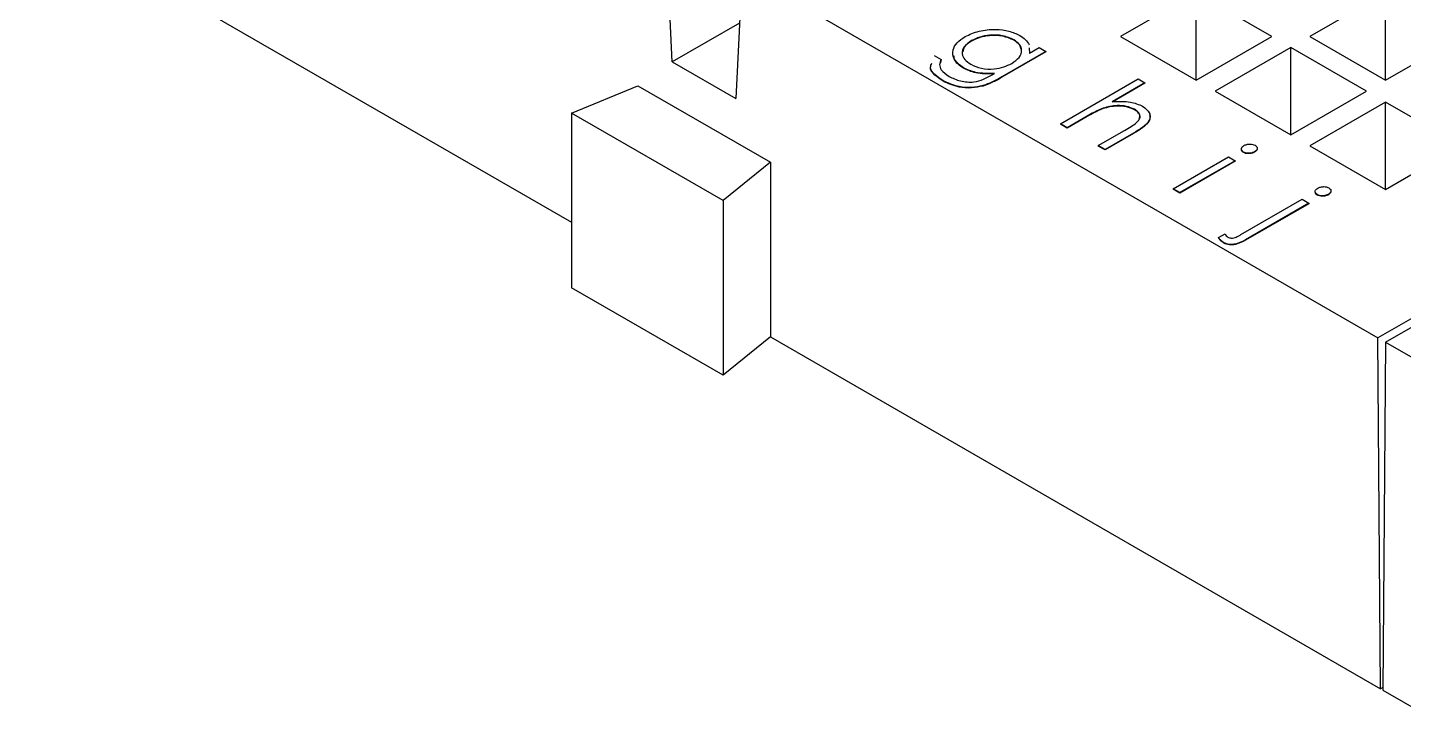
# Model space of a CAD drawing. Header units: millimetres. Extents: x 36 to 151, y 48 to 186.
# Drawn here: x 70.78 to 75.92, y 152.16 to 154.73 of the extents above; entities that cross this region are included whole.
import ezdxf

# ---------------------------------------------------------------- set-up
doc = ezdxf.new("R2010")
doc.units = ezdxf.units.MM

msp = doc.modelspace()

# ---------------------------------------------------------------- linework, layer by layer
at = {"color": 7, "linetype": 'Continuous', "lineweight": 25}
for p, q in [((87.4636, 160.2871), (75.8246, 153.568)), ((75.8529, 153.5517), (87.4919, 160.2707)), ((70.7801, 155.1737), (72.8123, 154.0005)), ((73.1881, 154.6001), (73.1659, 155.1029)), ((73.4487, 154.9396), (73.4265, 154.4625)), ((73.4487, 154.9396), (75.8246, 153.568)), ((75.1458, 154.8579), (74.8629, 154.6947)), ((75.4286, 154.6947), (75.1458, 154.8579)), ((75.1458, 154.5314), (75.1458, 154.8579)), ((75.8529, 154.8579), (75.57, 154.6947)), ((75.8529, 154.5314), (75.8529, 154.8579)), ((73.4397, 154.7453), (73.1881, 154.6001)), ((74.3063, 154.6794), (74.3063, 154.6777)), ((74.4643, 154.6828), (74.4643, 154.6812)), ((74.5218, 154.6526), (74.5226, 154.6325)), ((74.5226, 154.6325), (74.5587, 154.6534)), ((74.5587, 154.6534), (74.5841, 154.6387)), ((74.8629, 154.6947), (75.1458, 154.5314)), ((75.1458, 154.5314), (75.4286, 154.6947)), ((75.4993, 154.6538), (75.2165, 154.4906)), ((75.7822, 154.4906), (75.4993, 154.6538)), ((75.4993, 154.3273), (75.4993, 154.6538)), ((75.57, 154.6947), (75.8529, 154.5314)), ((75.8529, 154.5314), (76.1357, 154.6947)), ((74.1671, 154.6241), (74.1925, 154.6094)), ((74.1925, 154.6078), (74.1886, 154.5935)), ((74.1925, 154.6094), (74.1925, 154.6078)), ((74.5841, 154.6387), (74.4201, 154.544)), ((74.5841, 154.6371), (74.4201, 154.5424)), ((74.5218, 154.6509), (74.5226, 154.6309)), ((74.5841, 154.6387), (74.5841, 154.6371)), ((73.1881, 154.6001), (73.4265, 154.4625)), ((74.2757, 154.5781), (74.2757, 154.5765)), ((74.3809, 154.5507), (74.3916, 154.5569)), ((72.8123, 154.4088), (73.0598, 154.5109)), ((73.0598, 154.5109), (73.5548, 154.2251)), ((74.2001, 154.5297), (74.2001, 154.528)), ((74.3497, 154.5115), (74.3497, 154.5098)), ((74.4201, 154.544), (74.4201, 154.5424)), ((74.6385, 154.3687), (74.9286, 154.5362)), ((74.954, 154.5215), (74.8315, 154.4508)), ((74.954, 154.5199), (74.8343, 154.4508)), ((74.9286, 154.5362), (74.954, 154.5215)), ((74.954, 154.5215), (74.954, 154.5199)), ((75.2165, 154.4906), (75.4993, 154.3273)), ((75.4993, 154.3273), (75.7822, 154.4906)), ((75.8529, 154.4497), (75.57, 154.2865)), ((76.1357, 154.2865), (75.8529, 154.4497)), ((75.8529, 154.1232), (75.8529, 154.4497)), ((73.378, 154.0822), (72.8123, 154.4088)), ((72.8123, 154.4088), (72.8123, 153.7556)), ((74.7386, 154.3972), (74.6639, 154.354)), ((74.7386, 154.3955), (74.6639, 154.3524)), ((74.7386, 154.3972), (74.7386, 154.3955)), ((74.7975, 154.4272), (74.7975, 154.4256)), ((74.9147, 154.4228), (74.9147, 154.4211)), ((74.6639, 154.354), (74.6385, 154.3687)), ((74.6385, 154.3687), (74.6385, 154.3671)), ((74.6639, 154.3524), (74.6385, 154.3671)), ((74.6639, 154.354), (74.6639, 154.3524)), ((74.7799, 154.287), (74.8771, 154.3432)), ((74.9108, 154.3333), (74.8053, 154.2724)), ((74.9108, 154.3317), (74.8053, 154.2708)), ((74.9108, 154.3333), (74.9108, 154.3317)), ((74.8053, 154.2724), (74.7799, 154.287)), ((74.7799, 154.287), (74.7799, 154.2854)), ((74.8053, 154.2708), (74.7799, 154.2854)), ((74.8053, 154.2724), (74.8053, 154.2708)), ((75.0591, 154.1259), (75.2658, 154.2452)), ((75.2658, 154.2452), (75.2912, 154.2305)), ((75.3219, 154.263), (75.3219, 154.2614)), ((75.3636, 154.264), (75.3636, 154.2623)), ((75.57, 154.2865), (75.8529, 154.1232)), ((75.8529, 154.1232), (76.1357, 154.2865)), ((73.5548, 154.2251), (73.378, 154.0822)), ((73.5548, 154.2251), (73.5548, 153.5719)), ((75.2912, 154.2305), (75.0845, 154.1112)), ((75.2912, 154.2289), (75.0845, 154.1096)), ((75.2912, 154.2305), (75.2912, 154.2289)), ((75.0591, 154.1259), (75.0591, 154.1242)), ((75.0845, 154.1112), (75.0591, 154.1259)), ((75.0845, 154.1096), (75.0591, 154.1242)), ((75.0845, 154.1112), (75.0845, 154.1096)), ((75.5976, 154.1039), (75.5976, 154.1022)), ((75.6392, 154.1049), (75.6392, 154.1032)), ((73.378, 154.0822), (73.378, 153.429)), ((75.3128, 153.9541), (75.5414, 154.0861)), ((75.5668, 154.0714), (75.3299, 153.9347)), ((75.5668, 154.0698), (75.3299, 153.933)), ((75.5414, 154.0861), (75.5668, 154.0714)), ((75.5668, 154.0714), (75.5668, 154.0698)), ((75.2288, 153.9433), (75.2532, 153.9574)), ((75.2288, 153.9433), (75.2288, 153.9417)), ((75.3299, 153.9347), (75.3299, 153.933)), ((75.2492, 153.924), (75.2492, 153.9224)), ((73.378, 153.429), (72.8123, 153.7556)), ((73.5548, 153.5719), (73.378, 153.429)), ((73.5548, 153.5719), (75.8345, 152.2559)), ((75.8345, 152.2559), (75.8246, 153.568)), ((75.8529, 153.5517), (75.843, 152.2509)), ((75.8529, 153.5517), (77.1257, 152.8169)), ((75.8431, 152.2608), (75.8345, 152.2559)), ((75.843, 152.2509), (75.9943, 152.1636))]:
    msp.add_line(p, q, dxfattribs=at)
for points, knots in [([(74.282, 154.6946), (74.2987, 154.7023), (74.3321, 154.7177), (74.3925, 154.7233), (74.4472, 154.7171), (74.4736, 154.7051), (74.4868, 154.6991)], [0, 0, 0, 0, 0.279931, 0.559607, 0.779956, 1, 1, 1, 1]), ([(74.2757, 154.5781), (74.2631, 154.5879), (74.2377, 154.6074), (74.2336, 154.6425), (74.2498, 154.6727), (74.2713, 154.6873), (74.282, 154.6946)], [0, 0, 0, 0, 0.279291, 0.558854, 0.779349, 1, 1, 1, 1]), ([(74.3063, 154.6794), (74.2961, 154.6722), (74.2755, 154.6579), (74.2686, 154.6316), (74.2787, 154.6081), (74.2951, 154.597), (74.3033, 154.5915)], [0, 0, 0, 0, 0.280087, 0.559492, 0.779516, 1, 1, 1, 1]), ([(74.3063, 154.6777), (74.2954, 154.6706), (74.2778, 154.6593), (74.2756, 154.6444), (74.2747, 154.6388)], [0, 0, 0, 0, 0.624379, 1, 1, 1, 1]), ([(74.4643, 154.6828), (74.451, 154.6886), (74.4245, 154.7001), (74.3768, 154.7014), (74.3361, 154.6938), (74.3163, 154.6842), (74.3063, 154.6794)], [0, 0, 0, 0, 0.279272, 0.558747, 0.779357, 1, 1, 1, 1]), ([(74.4643, 154.6812), (74.451, 154.6869), (74.4245, 154.6985), (74.3768, 154.6997), (74.3361, 154.6922), (74.3163, 154.6825), (74.3063, 154.6777)], [0, 0, 0, 0, 0.279272, 0.558747, 0.779357, 1, 1, 1, 1]), ([(74.4565, 154.5944), (74.4668, 154.6015), (74.4875, 154.6157), (74.4963, 154.6419), (74.4879, 154.6657), (74.4721, 154.6771), (74.4643, 154.6828)], [0, 0, 0, 0, 0.2802103, 0.5596211, 0.7799159, 1, 1, 1, 1]), ([(74.4915, 154.647), (74.4901, 154.6526), (74.487, 154.6655), (74.4725, 154.6755), (74.4643, 154.6812)], [0, 0, 0, 0, 0.43442, 1, 1, 1, 1]), ([(74.4868, 154.6991), (74.4946, 154.694), (74.5103, 154.6837), (74.5176, 154.6707), (74.5213, 154.6643)], [0, 0, 0, 0, 0.50021, 1, 1, 1, 1]), ([(74.1925, 154.6094), (74.1899, 154.603), (74.1849, 154.5902), (74.1924, 154.5665), (74.2115, 154.5535), (74.2232, 154.5456)], [0, 0, 0, 0, 0.280642, 0.560644, 1, 1, 1, 1]), ([(74.2757, 154.5765), (74.2618, 154.5861), (74.2418, 154.6001), (74.241, 154.6177), (74.2408, 154.6231)], [0, 0, 0, 0, 0.6922595, 1, 1, 1, 1]), ([(74.2001, 154.528), (74.1897, 154.5353), (74.169, 154.5498), (74.1503, 154.5689), (74.1534, 154.5786), (74.1535, 154.5788)], [0, 0, 0, 0, 0.494874, 0.988816, 1, 1, 1, 1]), ([(74.2001, 154.5297), (74.1893, 154.5369), (74.1679, 154.5514), (74.1491, 154.5755), (74.1558, 154.5901), (74.1581, 154.5952)], [0, 0, 0, 0, 0.39352, 0.786299, 1, 1, 1, 1]), ([(74.2232, 154.5456), (74.2363, 154.5392), (74.2623, 154.5265), (74.3128, 154.522), (74.3522, 154.5347), (74.3713, 154.5454), (74.3809, 154.5507)], [0, 0, 0, 0, 0.280384, 0.559025, 0.778581, 1, 1, 1, 1]), ([(74.3916, 154.5569), (74.3674, 154.5565), (74.3241, 154.5558), (74.2905, 154.5713), (74.2757, 154.5781)], [0, 0, 0, 0, 0.558995, 1, 1, 1, 1]), ([(74.3916, 154.5553), (74.3674, 154.5549), (74.3241, 154.5541), (74.2905, 154.5696), (74.2757, 154.5765)], [0, 0, 0, 0, 0.558995, 1, 1, 1, 1]), ([(74.3033, 154.5915), (74.316, 154.5855), (74.3412, 154.5736), (74.3883, 154.5718), (74.4279, 154.5798), (74.447, 154.5895), (74.4565, 154.5944)], [0, 0, 0, 0, 0.279731, 0.558765, 0.779141, 1, 1, 1, 1]), ([(74.3497, 154.5115), (74.3353, 154.5083), (74.3065, 154.502), (74.2499, 154.5064), (74.2189, 154.5208), (74.2001, 154.5297)], [0, 0, 0, 0, 0.280507, 0.56077, 1, 1, 1, 1]), ([(74.3497, 154.5098), (74.3353, 154.5067), (74.3065, 154.5004), (74.2499, 154.5047), (74.2189, 154.5192), (74.2001, 154.528)], [0, 0, 0, 0, 0.280507, 0.56077, 1, 1, 1, 1]), ([(74.4201, 154.544), (74.408, 154.5371), (74.3866, 154.5248), (74.361, 154.5155), (74.3497, 154.5115)], [0, 0, 0, 0, 0.560406, 1, 1, 1, 1]), ([(74.4201, 154.5424), (74.408, 154.5355), (74.3866, 154.5232), (74.361, 154.5139), (74.3497, 154.5098)], [0, 0, 0, 0, 0.560406, 1, 1, 1, 1]), ([(74.8315, 154.4508), (74.8551, 154.4523), (74.8971, 154.4549), (74.9307, 154.4406), (74.9455, 154.4343)], [0, 0, 0, 0, 0.560449, 1, 1, 1, 1]), ([(74.7975, 154.4272), (74.786, 154.422), (74.7653, 154.4126), (74.7468, 154.4019), (74.7386, 154.3972)], [0, 0, 0, 0, 0.559706, 1, 1, 1, 1]), ([(74.7975, 154.4256), (74.786, 154.4203), (74.7653, 154.411), (74.7468, 154.4003), (74.7386, 154.3955)], [0, 0, 0, 0, 0.559706, 1, 1, 1, 1]), ([(74.9147, 154.4228), (74.9053, 154.4269), (74.8864, 154.4353), (74.8428, 154.4384), (74.8147, 154.4314), (74.7975, 154.4272)], [0, 0, 0, 0, 0.2801238, 0.561078, 1, 1, 1, 1]), ([(74.9147, 154.4211), (74.9053, 154.4253), (74.8864, 154.4336), (74.8428, 154.4367), (74.8147, 154.4298), (74.7975, 154.4256)], [0, 0, 0, 0, 0.2801238, 0.561078, 1, 1, 1, 1]), ([(74.9455, 154.4343), (74.9558, 154.4263), (74.9712, 154.4144), (74.9741, 154.3947), (74.9658, 154.3657), (74.9353, 154.3477), (74.9108, 154.3333)], [0, 0, 0, 0, 0.249109, 0.374913, 0.500696, 1, 1, 1, 1]), ([(74.9714, 154.4021), (74.9722, 154.3991), (74.9742, 154.3913), (74.965, 154.364), (74.9349, 154.346), (74.9108, 154.3317)], [0, 0, 0, 0, 0.110619, 0.289584, 1, 1, 1, 1]), ([(74.9215, 154.3718), (74.926, 154.3764), (74.9349, 154.3855), (74.9372, 154.4006), (74.9289, 154.4135), (74.9194, 154.4197), (74.9147, 154.4228)], [0, 0, 0, 0, 0.280396, 0.55963, 0.779628, 1, 1, 1, 1]), ([(74.934, 154.3909), (74.9348, 154.3939), (74.9367, 154.401), (74.9287, 154.4119), (74.9194, 154.418), (74.9147, 154.4211)], [0, 0, 0, 0, 0.2693, 0.634339, 1, 1, 1, 1]), ([(74.8771, 154.3432), (74.886, 154.3482), (74.9018, 154.3573), (74.9155, 154.3674), (74.9215, 154.3718)], [0, 0, 0, 0, 0.5602172, 1, 1, 1, 1]), ([(75.3219, 154.263), (75.3193, 154.2651), (75.3141, 154.2691), (75.3139, 154.2763), (75.3171, 154.2825), (75.3215, 154.2855), (75.3237, 154.287)], [0, 0, 0, 0, 0.2788887, 0.5590871, 0.7796049, 1, 1, 1, 1]), ([(75.3219, 154.2614), (75.319, 154.2634), (75.315, 154.2662), (75.3151, 154.2697), (75.3151, 154.2707)], [0, 0, 0, 0, 0.709635, 1, 1, 1, 1]), ([(75.3636, 154.264), (75.3602, 154.2624), (75.3534, 154.2592), (75.3411, 154.2582), (75.3299, 154.2593), (75.3246, 154.2618), (75.3219, 154.263)], [0, 0, 0, 0, 0.279764, 0.559426, 0.779808, 1, 1, 1, 1]), ([(75.3636, 154.2623), (75.3602, 154.2607), (75.3534, 154.2576), (75.3411, 154.2565), (75.3299, 154.2576), (75.3246, 154.2601), (75.3219, 154.2614)], [0, 0, 0, 0, 0.279764, 0.559426, 0.779808, 1, 1, 1, 1]), ([(75.3237, 154.287), (75.3271, 154.2886), (75.3339, 154.2918), (75.3461, 154.2929), (75.3574, 154.2919), (75.3627, 154.2894), (75.3654, 154.2882)], [0, 0, 0, 0, 0.279931, 0.559565, 0.779869, 1, 1, 1, 1]), ([(75.3654, 154.2882), (75.3681, 154.2861), (75.3734, 154.2821), (75.3737, 154.2747), (75.3703, 154.2685), (75.3658, 154.2655), (75.3636, 154.264)], [0, 0, 0, 0, 0.2789695, 0.5589448, 0.779558, 1, 1, 1, 1]), ([(75.3729, 154.2733), (75.3729, 154.2731), (75.3732, 154.2709), (75.3701, 154.2668), (75.3658, 154.2638), (75.3636, 154.2623)], [0, 0, 0, 0, 0.050049, 0.5252088, 1, 1, 1, 1]), ([(75.5976, 154.1039), (75.595, 154.1059), (75.5896, 154.1099), (75.5895, 154.1172), (75.5927, 154.1234), (75.5971, 154.1264), (75.5993, 154.1279)], [0, 0, 0, 0, 0.2789683, 0.5590004, 0.7795983, 1, 1, 1, 1]), ([(75.5976, 154.1022), (75.5947, 154.1042), (75.5906, 154.107), (75.5906, 154.1105), (75.5907, 154.1115)], [0, 0, 0, 0, 0.714595, 1, 1, 1, 1]), ([(75.6392, 154.1049), (75.6358, 154.1033), (75.629, 154.1001), (75.6168, 154.099), (75.6056, 154.1001), (75.6003, 154.1026), (75.5976, 154.1039)], [0, 0, 0, 0, 0.279886, 0.55949, 0.779778, 1, 1, 1, 1]), ([(75.6392, 154.1032), (75.6358, 154.1016), (75.629, 154.0985), (75.6168, 154.0974), (75.6056, 154.0985), (75.6003, 154.101), (75.5976, 154.1022)], [0, 0, 0, 0, 0.279886, 0.55949, 0.779778, 1, 1, 1, 1]), ([(75.5993, 154.1279), (75.6027, 154.1295), (75.6095, 154.1327), (75.6218, 154.1338), (75.6331, 154.1328), (75.6385, 154.1303), (75.6411, 154.129)], [0, 0, 0, 0, 0.2798671, 0.5595134, 0.7798013, 1, 1, 1, 1]), ([(75.6411, 154.129), (75.6438, 154.127), (75.6491, 154.1229), (75.6494, 154.1156), (75.6459, 154.1094), (75.6414, 154.1064), (75.6392, 154.1049)], [0, 0, 0, 0, 0.2790345, 0.5590533, 0.7796036, 1, 1, 1, 1]), ([(75.6481, 154.118), (75.6485, 154.1165), (75.6492, 154.113), (75.6458, 154.1077), (75.6414, 154.1047), (75.6392, 154.1032)], [0, 0, 0, 0, 0.276113, 0.638183, 1, 1, 1, 1]), ([(75.2492, 153.924), (75.2445, 153.9273), (75.2362, 153.9332), (75.2311, 153.9402), (75.2288, 153.9433)], [0, 0, 0, 0, 0.5594813, 1, 1, 1, 1]), ([(75.2492, 153.9224), (75.2445, 153.9257), (75.2362, 153.9316), (75.2311, 153.9386), (75.2288, 153.9417)], [0, 0, 0, 0, 0.5594813, 1, 1, 1, 1]), ([(75.3299, 153.9347), (75.3183, 153.9284), (75.3038, 153.9206), (75.281, 153.9171), (75.2693, 153.9173), (75.258, 153.9196), (75.2521, 153.9225), (75.2492, 153.924)], [0, 0, 0, 0, 0.498963, 0.62433, 0.749573, 0.87472, 1, 1, 1, 1]), ([(75.3299, 153.933), (75.3183, 153.9268), (75.3038, 153.919), (75.281, 153.9155), (75.2693, 153.9156), (75.258, 153.9179), (75.2521, 153.9209), (75.2492, 153.9224)], [0, 0, 0, 0, 0.498963, 0.62433, 0.749573, 0.87472, 1, 1, 1, 1]), ([(75.2532, 153.9574), (75.2544, 153.9548), (75.2566, 153.9502), (75.2617, 153.9465), (75.2639, 153.9448)], [0, 0, 0, 0, 0.560494, 1, 1, 1, 1]), ([(75.2639, 153.9448), (75.2657, 153.944), (75.2692, 153.9423), (75.2772, 153.9408), (75.283, 153.9416), (75.2865, 153.9421)], [0, 0, 0, 0, 0.280478, 0.561095, 1, 1, 1, 1]), ([(75.2865, 153.9421), (75.2918, 153.944), (75.3014, 153.9474), (75.3093, 153.9521), (75.3128, 153.9541)], [0, 0, 0, 0, 0.5590926, 1, 1, 1, 1])]:
    msp.add_open_spline(points, degree=3, knots=knots, dxfattribs=at)

doc.saveas('drawing.dxf')
